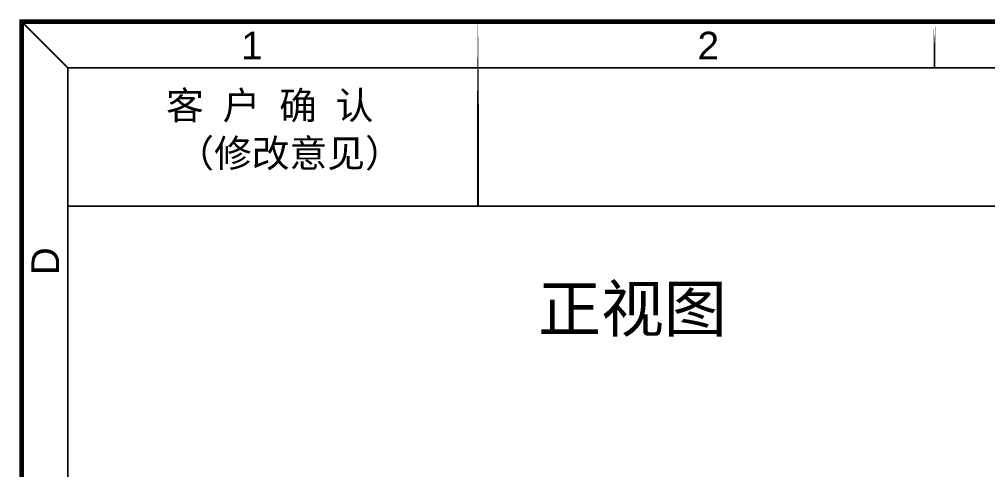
# Model space of a CAD drawing. Header units: millimetres. Extents: x -211 to 1637, y 270 to 770.
# Drawn here: x 1160.9 to 1286.9, y 609.7 to 668.3 of the extents above; entities that cross this region are included whole.
import ezdxf

# ---------------------------------------------------------------- set-up
doc = ezdxf.new("R2010")
doc.units = ezdxf.units.MM
doc.layers.add('鑫视界图框', color=3, linetype='Continuous')
doc.styles.add('Arial', font='arial.ttf', dxfattribs={"height": 3})
doc.styles.get("Standard").update_dxf_attribs({"font": 'txt', "bigfont": 'gbcbig.shx'})
doc.styles.add('宋体', font='')
doc.styles.get('宋体').set_extended_font_data('SimSun')

msp = doc.modelspace()

# ---------------------------------------------------------------- linework, layer by layer
at = {"layer": '鑫视界图框', "color": 3}
for points, const_width in [([(1517.56213, 415.97258), (1161.16213, 415.97258), (1161.16213, 667.97258), (1517.56213, 667.97258)], 0.6), ([(1220.56213, 667.97258), (1220.56213, 667.97258), (1220.56319, 643.97258), (1220.56319, 643.97258)], 0.24), ([(1279.96213, 667.97258), (1279.96213, 667.97258), (1279.96213, 662.03257), (1279.96213, 662.03257)], 0.24), ([(1511.56213, 421.97258), (1167.16213, 421.97258), (1167.16213, 661.97258), (1511.56213, 661.97258)], 0.24), ([(1167.16213, 661.97258), (1511.56213, 661.97258), (1511.56213, 643.97258), (1167.16213, 643.97258)], 0.24)]:
    msp.add_lwpolyline(points, close=True, dxfattribs=dict(at, const_width=const_width))
at = {"layer": '鑫视界图框', "color": 3, "const_width": 0.24}
msp.add_lwpolyline([(1167.16213, 661.97258), (1161.16213, 667.97258)], dxfattribs=at)

# ---------------------------------------------------------------- texts
at = {"insert": (1228.37922, 633.62528), "char_height": 6, "width": 32.004534, "attachment_point": 1, "style": 'Arial'}
msp.add_mtext('{\\fSimHei|b0|i0|c134|p49;\\C4;正视图}', dxfattribs=at)
at = {"layer": '鑫视界图框', "color": 3, "char_height": 3.6, "width": 1.5140675, "attachment_point": 1}
for s, insert in [('{\\fArial|b0|i0|c0|p34;1}', (1189.72986, 666.66182)), ('{\\fArial|b0|i0|c0|p34;2}', (1249.12986, 666.66182))]:
    msp.add_mtext(s, dxfattribs=dict(at, insert=insert))
at = {"layer": '鑫视界图框', "color": 3, "lineweight": 0, "char_height": 3.6, "width": 36.3672949, "attachment_point": 1, "style": '宋体'}
for s, insert in [('{\\fSimHei|b0|i0|c134|p49;客 户 确 认}', (1179.95671, 658.8718)), ('{\\fSimHei|b0|i0|c134|p49;（修改意见）}', (1181.29353, 652.65034))]:
    msp.add_mtext(s, dxfattribs=dict(at, insert=insert))
at = {"layer": '鑫视界图框', "color": 3, "insert": (1162.43075, 634.98195), "char_height": 3.6, "width": 15.2891598, "attachment_point": 1, "rotation": 90}
msp.add_mtext('{\\fArial|b0|i0|c0|p34;D}', dxfattribs=at)

doc.saveas('drawing.dxf')
